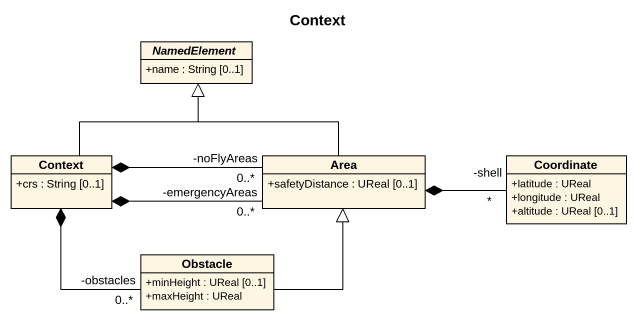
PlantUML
@startuml
title Context
hide circle
hide empty members
skinparam classAttributeIconSize 0
abstract class NamedElement {
  +name : String [0..1]
}
class Context {
  +crs : String [0..1]
}
class Area {
  +safetyDistance : UReal [0..1]
}
class Coordinate {
  +latitude : UReal
  +longitude : UReal
  +altitude : UReal [0..1]
}
class Obstacle {
  +minHeight : UReal [0..1]
  +maxHeight : UReal
}
Context -up-|> NamedElement
Context *-right- "-noFlyAreas\n0..*" Area
Context *-right- "-emergencyAreas\n0..*" Area
Context *-- "-obstacles\n0..*" Obstacle
Area -up-|> NamedElement
Area *-right- "-shell\n*" Coordinate
Obstacle -up-|> Area
@enduml
